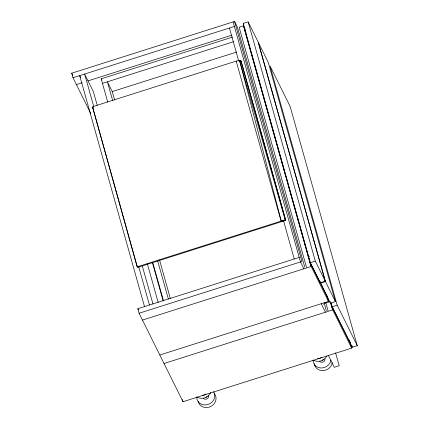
<?xml version="1.0" encoding="UTF-8"?>
<svg xmlns="http://www.w3.org/2000/svg" width="429" height="429" viewBox="0 0 429 429"><rect width="100%" height="100%" fill="white"/><g stroke="black" fill="none" stroke-linecap="round" stroke-linejoin="round"><path stroke-width="0.64" d="M136.851 265.798L137.296 266.382L138.315 266.495L281.113 221.117C282.169 220.699 285.987 220.737 285.328 219.026L285.247 220.233L284.588 220.694L138.61 267.085L137.591 266.972L136.851 265.798L92.61 107.159L93.404 106.467L236.207 61.09C237.586 61.047 240.417 59.213 241.141 61.368L285.451 219.262L285.092 220.19L285.328 219.026L241.018 61.133L240.567 60.527L239.527 60.355L281.408 221.707M137.242 266.623L92.61 107.159M285.092 220.19L281.113 221.117L236.207 61.09M284.888 220.356L284.7 220.286M323.294 304.075L323.246 304.434M241.028 61.133L240.079 60.333L239.677 60.671L239.527 60.355L285.247 220.233M240.219 60.612L240.905 60.913L239.95 60.612L240.079 60.333M90.782 113.578L72.994 77.735L71.718 73.198L234.561 21.45L237.376 27.113L304.74 267.154M243.211 23.439L248.15 21.868L258.124 41.956L325.262 281.193L320.318 282.765L310.349 262.682L243.211 23.439L243.795 24.625M72.994 77.735L234.384 26.448M245.243 29.403L243.484 25.853L239.119 27.241L306.488 267.283M76.389 84.577L82.132 82.749M87.87 80.925L232.035 35.114M107.711 102.064L101.19 78.829L232.556 37.082M102.461 83.365L233.832 41.618M112.425 91.533L236.776 52.016M349.667 341.007L351.667 348.123L183.006 401.721L139.087 313.24L137.811 308.708L299.201 257.421M308.113 256.799L309.389 256.397M139.087 313.24L301.93 261.492L234.561 21.45M310.349 262.682L315.294 261.111L325.262 281.193M142.482 320.082L311.143 266.484L243.774 26.442M320.495 283.119L325.439 281.547L335.408 301.635L330.464 303.206L320.131 281.832M159.813 355.003L328.475 301.405L326.485 294.305M324.404 303.383L328.77 301.995L327.316 296.83M332.223 306.746L337.167 305.175L357.282 345.694L352.338 347.265L332.223 306.746L331.134 302.874M164.034 363.497L332.69 309.899L330.7 302.799M281.113 221.117L285.382 220.007L285.328 219.026M245.05 30.979L245.93 32.754M309.867 261.953L327.204 296.873M331.419 305.362L350.391 343.586M328.77 301.995L310.848 265.894L243.484 25.853M351.667 348.123L332.4 309.309L330.405 302.209M303.871 268.795L300.477 261.953L233.108 21.911M321.203 303.716L325.423 312.21M328.399 355.512L334.255 367.31L339.2 365.739L335.58 352.836M101.19 78.829L101.775 80.008M80.561 77.376L79.681 75.606L144.498 306.579M93.147 106.58L93.442 107.17M92.927 106.741L93.216 107.33M92.53 107.4L92.82 107.99M92.503 107.652L92.798 108.242M92.541 107.904L92.836 108.494M71.718 73.198L72.85 75.483M138.315 266.495L138.61 267.085M138.041 266.554L138.336 267.144M137.773 266.548L138.068 267.138M137.521 266.495L137.816 267.085M137.296 266.382L137.591 266.972M137.103 266.232L137.398 266.822M137.811 308.708L138.379 309.845M284.438 220.383L284.588 220.694M198.643 402.842L198.214 401.313L198.643 402.842A9.229 8.333 -26.4 0 0 211.476 406.118A9.229 8.333 -26.4 0 0 214.227 393.382M357.282 345.694L290.138 106.456L270.023 65.932L337.167 305.175M351.796 345.334L352.338 347.265M348.852 339.645L349.399 341.581M335.408 301.635L268.27 62.393L258.296 42.31L325.439 281.547M329.922 301.271L330.464 303.206M248.15 21.868L315.294 261.111M319.959 281.478L320.318 282.765M325.863 302.954L328.035 310.693M324.115 302.826L326.292 310.569M229.44 28.019L238.674 60.923M283.574 220.924L294.256 258.993M314.366 363.771L314.961 365.878M114.618 99.968L112.269 91.586L107.406 81.794L112.655 100.493M159.497 259.883L170.356 298.568M157.534 260.408L168.393 299.093M152.772 262.623L163.449 300.665M152.263 262.173L163.127 300.885M147.319 263.744L158.183 302.456M182.368 399.453L183.006 401.721M97.211 105.282L93.409 91.731L84.626 74.035L93.678 106.295M142.294 265.932L152.976 303.995M138.76 266.945L149.442 305.008M314.532 364.35L314.58 364.918M213.626 391.672A9.229 8.333 -26.4 0 1 208.001 404.504A9.229 8.333 -26.4 0 1 196.686 397.056M208.473 395.216A2.998 2.708 -26.4 0 1 207.196 398.745A2.998 2.708 -26.4 0 1 203.394 398.3M210.768 392.514A9.229 8.333 -26.4 0 1 196.873 396.932M206.939 396.578A4.617 4.167 -26.4 0 1 205.909 397.2M206.113 393.967A9.229 8.333 -26.4 0 1 202.263 395.576M332.309 362.585A9.229 8.333 -26.4 0 1 324.426 370.452A9.229 8.333 -26.4 0 1 314.918 365.894M331.027 360.011A9.229 8.333 -26.4 0 1 321.364 368.012A9.229 8.333 -26.4 0 1 312.998 360.092M324.984 358.939A2.998 2.708 -26.4 0 1 323.16 361.969A2.998 2.708 -26.4 0 1 319.712 361.336M326.834 356.07A9.229 8.333 -26.4 0 1 313.669 360.258M323.251 359.615A4.617 4.167 -26.4 0 1 322.227 360.237M321.922 357.33A9.229 8.333 -26.4 0 1 317.406 358.762"/></g></svg>
